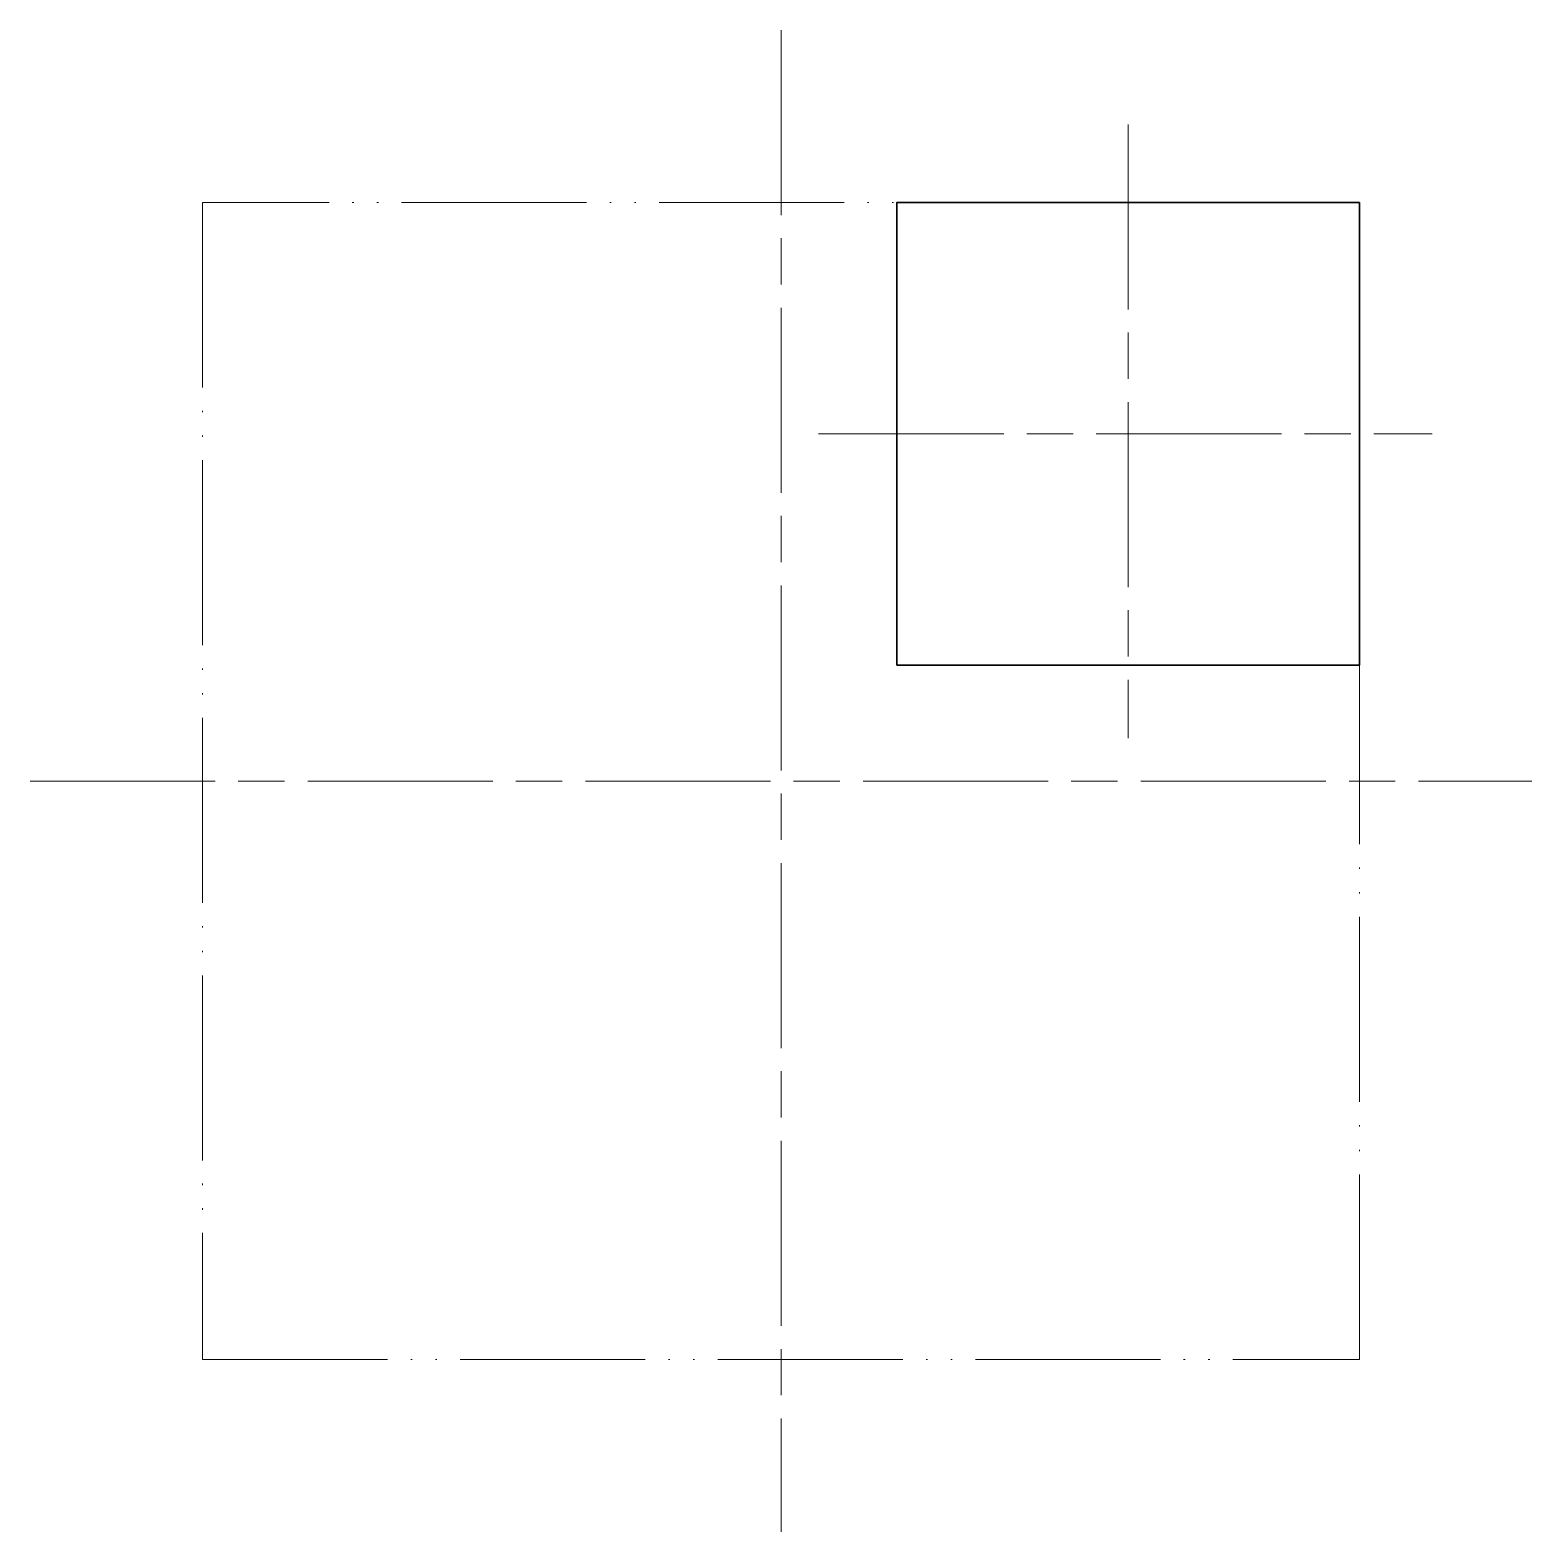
# Model space of a CAD drawing. Header units: millimetres. Extents: x 211.2 to 308.6, y -11.7 to 85.6.
import ezdxf

# ---------------------------------------------------------------- set-up
doc = ezdxf.new("R2010")
doc.units = ezdxf.units.MM
doc.header["$LTSCALE"] = 0.5
doc.header["$MEASUREMENT"] = 0
doc.linetypes.add('ACAD_ISO05W100', pattern=[33, 24, -3, 0, -3, 0, -3])
doc.linetypes.add('ACAD_ISO08W100', pattern=[36, 24, -3, 6, -3])
doc.layers.get('0').update_dxf_attribs({"linetype": 'CONTINUOUS', "lineweight": 35})
doc.layers.add('Assi', color=7, linetype='ACAD_ISO08W100', lineweight=18)
doc.layers.add('MistaFine2Pt', color=7, linetype='ACAD_ISO05W100', lineweight=18)

msp = doc.modelspace()

# ---------------------------------------------------------------- linework, layer by layer
msp.add_lwpolyline([(267.405, 44.437), (297.405, 44.437), (297.405, 74.437), (267.405, 74.437)], close=True)
at = {"layer": 'Assi'}
for p, q in [((259.905, 85.617), (259.905, -11.743)), ((282.405, 79.501), (282.405, 39.716)), ((262.341, 59.437), (302.126, 59.437)), ((211.225, 36.937), (308.585, 36.937))]:
    msp.add_line(p, q, dxfattribs=at)
at = {"layer": 'MistaFine2Pt'}
msp.add_lwpolyline([(222.405, -0.563), (297.405, -0.563), (297.405, 74.437), (222.405, 74.437)], close=True, dxfattribs=at)

doc.saveas('drawing.dxf')
